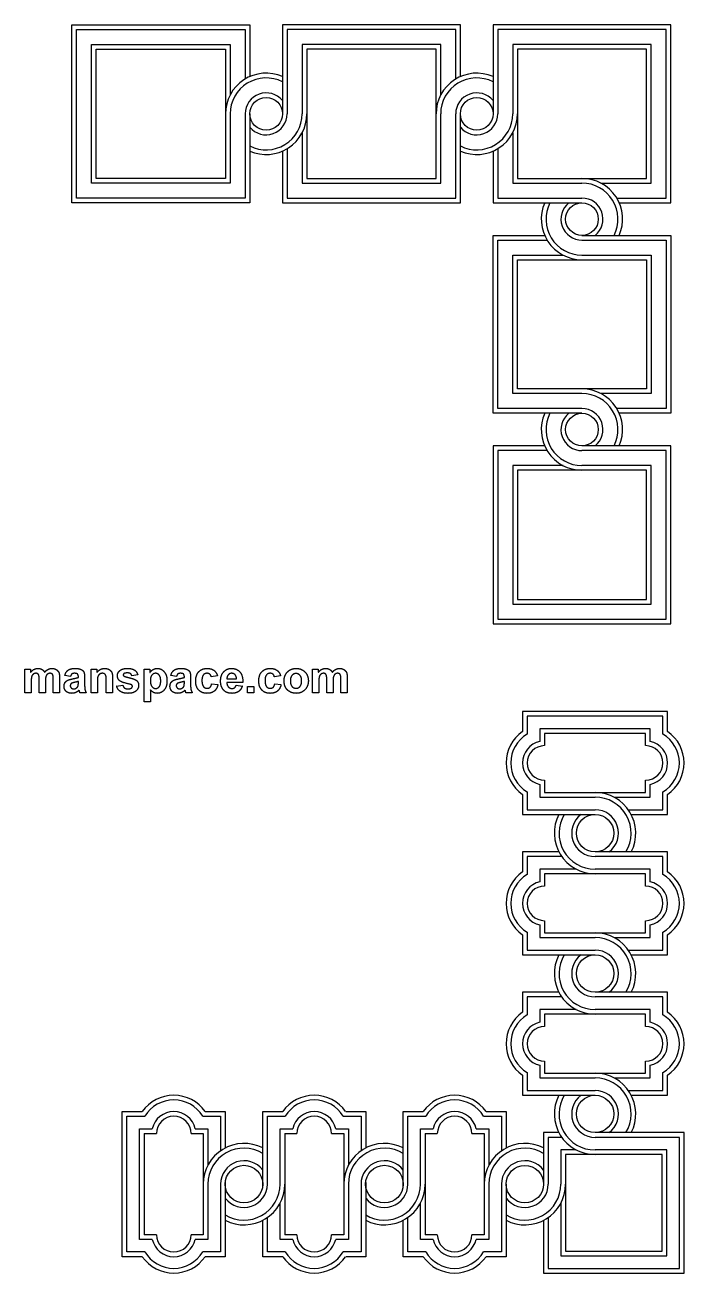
# Model space of a CAD drawing. Header units: millimetres. Extents: x -161 to 568, y -150 to 155.
# Drawn here: x -4.2 to 136.6, y -139.4 to 127.3 of the extents above; entities that cross this region are included whole.
import ezdxf

# ---------------------------------------------------------------- set-up
doc = ezdxf.new("R2010")
doc.units = ezdxf.units.MM
doc.header["$MEASUREMENT"] = 0
doc.layers.add('Layer 03', color=5, linetype='Continuous')

msp = doc.modelspace()

# ---------------------------------------------------------------- linework, layer by layer
at = {"layer": 'Layer 03'}
for p, q in [((-4.16, -10.32), (-2.95, -10.32)), ((-4.16, -15.38), (-4.16, -10.32)), ((-2.95, -10.32), (-2.95, -11.01)), ((9.97, -15.38), (9.97, -10.32)), ((9.97, -10.32), (11.22, -10.32)), ((11.22, -10.32), (11.22, -11.06)), ((21.29, -10.32), (22.55, -10.32)), ((21.29, -17.32), (21.29, -10.32)), ((22.55, -10.32), (22.55, -11.06)), ((57.29, -10.32), (58.5, -10.32)), ((57.29, -15.38), (57.29, -10.32)), ((58.5, -10.32), (58.5, -11.01)), ((-2.82, -12.92), (-2.82, -15.38)), ((-1.13, -15.38), (-1.13, -12.61)), ((0.21, -12.95), (0.21, -15.38)), ((1.89, -15.38), (1.89, -12.49)), ((3.23, -12.14), (3.23, -15.38)), ((5.56, -11.88), (4.35, -11.71)), ((7.25, -12.1), (7.25, -11.96)), ((7.25, -13.23), (7.25, -12.96)), ((8.59, -12.15), (8.59, -13.71)), ((11.31, -13.09), (11.31, -15.38)), ((13.21, -15.38), (13.21, -12.8)), ((14.55, -12.23), (14.55, -15.38)), ((19.95, -11.58), (18.7, -11.79)), ((28.21, -11.88), (27, -11.71)), ((29.89, -12.1), (29.89, -11.96)), ((29.89, -13.23), (29.89, -12.96)), ((31.23, -12.15), (31.23, -13.71)), ((36.98, -11.79), (35.64, -12.01)), ((42.38, -13.22), (38.97, -13.22)), ((38.99, -12.4), (41.04, -12.4)), ((50.46, -11.79), (49.12, -12.01)), ((58.63, -12.92), (58.63, -15.38)), ((60.31, -15.38), (60.31, -12.61)), ((61.65, -12.95), (61.65, -15.38)), ((63.34, -15.38), (63.34, -12.49)), ((64.68, -12.14), (64.68, -15.38)), ((-2.82, -15.38), (-4.16, -15.38)), ((0.21, -15.38), (-1.13, -15.38)), ((3.23, -15.38), (1.89, -15.38)), ((8.93, -15.38), (7.6, -15.38)), ((11.31, -15.38), (9.97, -15.38)), ((14.55, -15.38), (13.21, -15.38)), ((15.42, -13.95), (16.76, -13.78)), ((22.63, -14.78), (22.63, -17.32)), ((31.58, -15.38), (30.24, -15.38)), ((35.72, -13.48), (37.06, -13.65)), ((40.95, -13.78), (42.29, -13.95)), ((43.37, -15.38), (43.37, -14.04)), ((43.37, -14.04), (44.71, -14.04)), ((44.71, -15.38), (43.37, -15.38)), ((44.71, -14.04), (44.71, -15.38)), ((49.21, -13.48), (50.55, -13.65)), ((58.63, -15.38), (57.29, -15.38)), ((61.65, -15.38), (60.31, -15.38)), ((64.68, -15.38), (63.34, -15.38)), ((22.63, -17.32), (21.29, -17.32)), ((16.63, -104.89), (20.91, -104.89)), ((16.63, -135.89), (16.63, -104.89)), ((17.63, -105.89), (21.45, -105.89)), ((17.63, -134.89), (17.63, -105.89)), ((33.81, -105.89), (37.63, -105.89)), ((34.35, -104.89), (38.63, -104.89)), ((37.63, -105.89), (37.63, -113.27)), ((38.63, -104.89), (38.63, -112.66)), ((46.63, -104.89), (50.91, -104.89)), ((46.63, -120.74), (46.63, -104.89)), ((47.63, -105.89), (51.45, -105.89)), ((47.63, -120.39), (47.63, -105.89)), ((63.81, -105.89), (67.63, -105.89)), ((64.35, -104.89), (68.63, -104.89)), ((67.63, -105.89), (67.63, -113.27)), ((68.63, -104.89), (68.63, -112.66)), ((76.63, -104.89), (80.91, -104.89)), ((76.63, -120.74), (76.63, -104.89)), ((77.63, -105.89), (81.45, -105.89)), ((77.63, -120.39), (77.63, -105.89)), ((93.81, -105.89), (97.63, -105.89)), ((94.35, -104.89), (98.63, -104.89)), ((97.63, -105.89), (97.63, -113.27)), ((98.63, -104.89), (98.63, -112.66)), ((20.33, -132.19), (20.33, -108.59)), ((20.33, -108.59), (23.04, -108.59)), ((32.22, -108.59), (34.93, -108.59)), ((34.93, -108.59), (34.93, -116.34)), ((50.33, -108.59), (53.04, -108.59)), ((50.33, -120.39), (50.33, -108.59)), ((62.22, -108.59), (64.93, -108.59)), ((64.93, -108.59), (64.93, -116.34)), ((80.33, -108.59), (83.04, -108.59)), ((80.33, -120.39), (80.33, -108.59)), ((92.22, -108.59), (94.93, -108.59)), ((94.93, -108.59), (94.93, -116.34)), ((21.33, -109.59), (23.93, -109.59)), ((21.33, -109.59), (21.33, -131.19)), ((31.33, -109.59), (33.93, -109.59)), ((33.93, -109.59), (33.93, -131.19)), ((51.33, -109.59), (53.93, -109.59)), ((51.33, -109.59), (51.33, -131.19)), ((61.33, -109.59), (63.93, -109.59)), ((63.93, -109.59), (63.93, -131.19)), ((81.33, -109.59), (81.33, -131.19)), ((81.33, -109.59), (83.93, -109.59)), ((91.33, -109.59), (93.93, -109.59)), ((93.93, -109.59), (93.93, -131.19)), ((34.93, -120.39), (34.93, -132.19)), ((37.63, -120.39), (37.63, -134.89)), ((38.63, -120.04), (38.63, -135.89)), ((64.93, -120.39), (64.93, -132.19)), ((67.63, -120.39), (67.63, -134.89)), ((68.63, -120.04), (68.63, -135.89)), ((94.93, -120.39), (94.93, -132.19)), ((97.63, -120.39), (97.63, -134.89)), ((98.63, -120.39), (98.63, -135.89)), ((50.33, -132.19), (50.33, -124.44)), ((80.33, -132.19), (80.33, -124.44)), ((47.63, -134.89), (47.63, -127.51)), ((77.63, -134.89), (77.63, -127.51)), ((46.63, -135.89), (46.63, -128.11)), ((76.63, -135.89), (76.63, -128.11)), ((23.04, -132.19), (20.33, -132.19)), ((23.93, -131.19), (21.33, -131.19)), ((33.93, -131.19), (31.33, -131.19)), ((34.93, -132.19), (32.22, -132.19)), ((53.04, -132.19), (50.33, -132.19)), ((53.93, -131.19), (51.33, -131.19)), ((63.93, -131.19), (61.33, -131.19)), ((64.93, -132.19), (62.22, -132.19)), ((83.04, -132.19), (80.33, -132.19)), ((83.93, -131.19), (81.33, -131.19)), ((93.93, -131.19), (91.33, -131.19)), ((94.93, -132.19), (92.22, -132.19)), ((20.91, -135.89), (16.63, -135.89)), ((21.45, -134.89), (17.63, -134.89)), ((37.63, -134.89), (33.81, -134.89)), ((38.63, -135.89), (34.35, -135.89)), ((50.91, -135.89), (46.63, -135.89)), ((51.45, -134.89), (47.63, -134.89)), ((67.63, -134.89), (63.81, -134.89)), ((68.63, -135.89), (64.35, -135.89)), ((80.91, -135.89), (76.63, -135.89)), ((81.45, -134.89), (77.63, -134.89)), ((97.63, -134.89), (93.81, -134.89)), ((98.63, -135.89), (94.35, -135.89))]:
    msp.add_line(p, q, dxfattribs=at)
for points in [[(43.87, 108.32), (43.87, 89.32), (5.87, 89.32), (5.87, 127.32), (43.87, 127.32), (43.87, 116.27)], [(42.87, 108.32), (42.87, 90.32), (6.87, 90.32), (6.87, 126.32), (42.87, 126.32), (42.87, 115.76)], [(88.85, 116.27), (88.85, 127.32), (50.85, 127.32), (50.85, 108.32)], [(87.85, 115.76), (87.85, 126.32), (51.85, 126.32), (51.85, 108.32)], [(122.79, 89.32), (133.83, 89.32), (133.83, 127.32), (95.83, 127.32), (95.83, 108.32)], [(122.27, 90.32), (132.83, 90.32), (132.83, 126.32), (96.83, 126.32), (96.83, 108.32)], [(39.67, 108.32), (39.67, 93.52), (10.07, 93.52), (10.07, 123.12), (39.67, 123.12), (39.67, 112.36)], [(84.65, 112.36), (84.65, 123.12), (55.05, 123.12), (55.05, 108.32)], [(118.88, 93.52), (129.63, 93.52), (129.63, 123.12), (100.03, 123.12), (100.03, 108.32)], [(38.67, 94.52), (11.07, 94.52), (11.07, 122.12), (38.67, 122.12), (38.67, 94.52)], [(56.05, 94.52), (83.65, 94.52), (83.65, 122.12), (56.05, 122.12), (56.05, 94.52)], [(101.03, 94.52), (128.63, 94.52), (128.63, 122.12), (101.03, 122.12), (101.03, 94.52)], [(50.85, 100.36), (50.85, 89.32), (88.85, 89.32), (88.85, 108.32)], [(51.85, 100.88), (51.85, 90.32), (87.85, 90.32), (87.85, 108.32)], [(55.05, 104.27), (55.05, 93.52), (84.65, 93.52), (84.65, 108.32)], [(100.03, 104.27), (100.03, 93.52), (114.83, 93.52)], [(95.83, 100.36), (95.83, 89.32), (114.83, 89.32)], [(96.83, 100.88), (96.83, 90.32), (114.83, 90.32)], [(114.83, 44.34), (95.83, 44.34), (95.83, 82.34), (106.87, 82.34)], [(114.83, 45.34), (96.83, 45.34), (96.83, 81.34), (107.39, 81.34)], [(114.83, 82.34), (133.83, 82.34), (133.83, 44.34), (122.79, 44.34)], [(114.83, 81.34), (132.83, 81.34), (132.83, 45.34), (122.27, 45.34)], [(114.83, 48.54), (100.03, 48.54), (100.03, 78.14), (110.79, 78.14)], [(114.83, 78.14), (129.63, 78.14), (129.63, 48.54), (118.88, 48.54)], [(101.03, 49.54), (101.03, 77.14), (128.63, 77.14), (128.63, 49.54), (101.03, 49.54)], [(106.87, 37.36), (95.83, 37.36), (95.83, -0.64), (133.83, -0.64), (133.83, 37.36), (114.83, 37.36)], [(107.39, 36.36), (96.83, 36.36), (96.83, 0.36), (132.83, 0.36), (132.83, 36.36), (114.83, 36.36)], [(110.79, 33.16), (100.03, 33.16), (100.03, 3.56), (129.63, 3.56), (129.63, 33.16), (114.83, 33.16)], [(101.03, 32.16), (101.03, 4.56), (128.63, 4.56), (128.63, 32.16), (101.03, 32.16)], [(133.13, -23.67), (133.13, -19.39), (102.13, -19.39), (102.13, -23.67)], [(132.13, -24.21), (132.13, -20.39), (103.13, -20.39), (103.13, -24.21)], [(129.43, -25.8), (129.43, -23.09), (105.83, -23.09), (105.83, -25.8)], [(128.43, -26.69), (128.43, -24.09), (106.83, -24.09), (106.83, -26.69)], [(106.83, -34.09), (106.83, -36.69), (128.43, -36.69), (128.43, -34.09)], [(102.13, -37.11), (102.13, -41.39), (117.63, -41.39)], [(103.13, -36.56), (103.13, -40.39), (117.63, -40.39)], [(105.83, -34.98), (105.83, -37.69), (117.63, -37.69)], [(121.68, -37.69), (129.43, -37.69), (129.43, -34.98)], [(124.75, -40.39), (132.13, -40.39), (132.13, -36.56)], [(125.36, -41.39), (133.13, -41.39), (133.13, -37.11)], [(109.91, -49.39), (102.13, -49.39), (102.13, -53.67)], [(110.51, -50.39), (103.13, -50.39), (103.13, -54.21)], [(133.13, -53.67), (133.13, -49.39), (117.63, -49.39)], [(132.13, -54.21), (132.13, -50.39), (117.63, -50.39)], [(113.58, -53.09), (105.83, -53.09), (105.83, -55.8)], [(129.43, -55.8), (129.43, -53.09), (117.63, -53.09)], [(128.43, -56.69), (128.43, -54.09), (106.83, -54.09), (106.83, -56.69)], [(103.13, -66.56), (103.13, -70.39), (117.63, -70.39)], [(105.83, -64.98), (105.83, -67.69), (117.63, -67.69)], [(106.83, -64.09), (106.83, -66.69), (128.43, -66.69), (128.43, -64.09)], [(121.68, -67.69), (129.43, -67.69), (129.43, -64.98)], [(124.75, -70.39), (132.13, -70.39), (132.13, -66.56)], [(102.13, -67.11), (102.13, -71.39), (117.63, -71.39)], [(125.36, -71.39), (133.13, -71.39), (133.13, -67.11)], [(109.91, -79.39), (102.13, -79.39), (102.13, -83.67)], [(133.13, -83.67), (133.13, -79.39), (117.63, -79.39)], [(110.51, -80.39), (103.13, -80.39), (103.13, -84.21)], [(132.13, -84.21), (132.13, -80.39), (117.63, -80.39)], [(113.58, -83.09), (105.83, -83.09), (105.83, -85.8)], [(128.43, -86.69), (128.43, -84.09), (106.83, -84.09), (106.83, -86.69)], [(129.43, -85.8), (129.43, -83.09), (117.63, -83.09)], [(105.83, -94.98), (105.83, -97.69), (117.63, -97.69)], [(106.83, -94.09), (106.83, -96.69), (128.43, -96.69), (128.43, -94.09)], [(121.68, -97.69), (129.43, -97.69), (129.43, -94.98)], [(102.13, -97.11), (102.13, -101.39), (117.63, -101.39)], [(103.13, -96.56), (103.13, -100.39), (117.63, -100.39)], [(124.75, -100.39), (132.13, -100.39), (132.13, -96.56)], [(125.36, -101.39), (133.13, -101.39), (133.13, -97.11)], [(106.63, -128.11), (106.63, -139.39), (136.63, -139.39), (136.63, -109.39), (117.63, -109.39)], [(109.91, -109.39), (106.63, -109.39), (106.63, -120.39)], [(107.63, -127.51), (107.63, -138.39), (135.63, -138.39), (135.63, -110.39), (117.63, -110.39)], [(110.51, -110.39), (107.63, -110.39), (107.63, -120.39)], [(113.58, -113.09), (110.33, -113.09), (110.33, -120.39)], [(110.33, -124.44), (110.33, -135.69), (132.93, -135.69), (132.93, -113.09), (117.63, -113.09)], [(111.33, -134.69), (131.93, -134.69), (131.93, -114.09), (111.33, -114.09), (111.33, -134.69)]]:
    msp.add_lwpolyline(points, dxfattribs=at)
for centre, radius in [((47.36, 108.32), 3.49), ((92.34, 108.32), 3.49), ((114.83, 85.83), 3.49), ((114.83, 40.85), 3.49), ((117.63, -45.39), 4), ((117.63, -75.39), 4), ((117.63, -105.39), 4), ((42.63, -120.39), 4.02), ((72.63, -120.39), 4.02), ((102.63, -120.39), 4)]:
    msp.add_circle(centre, radius, dxfattribs=at)
for centre, radius, start, end in [((47.36, 108.32), 8.69, 66.3229, 180), ((47.36, 108.32), 7.69, 63.0118, 180), ((92.34, 108.32), 8.69, 66.3229, 180), ((92.34, 108.32), 7.69, 63.0118, 180), ((47.36, 108.32), 4.49, 38.9894, 180), ((92.34, 108.32), 4.49, 38.9894, 180), ((47.36, 108.32), 4.49, 218.9894, 0), ((47.36, 108.32), 7.69, 243.0118, 0), ((47.36, 108.32), 8.69, 246.3229, 360), ((92.34, 108.32), 8.69, 246.3229, 360), ((92.34, 108.32), 7.69, 243.0118, 360), ((92.34, 108.32), 4.49, 218.9894, 0), ((114.83, 85.83), 8.69, 336.3229, 90), ((114.83, 85.83), 7.69, 333.0118, 90), ((114.83, 85.83), 8.69, 156.3229, 270), ((114.83, 85.83), 7.69, 153.0118, 270), ((114.83, 85.83), 4.49, 128.9894, 270), ((114.83, 85.83), 4.49, 308.9894, 90), ((114.83, 40.85), 8.69, 336.3229, 90), ((114.83, 40.85), 7.69, 333.0118, 90), ((114.83, 40.85), 8.69, 156.3229, 270), ((114.83, 40.85), 7.69, 153.0118, 270), ((114.83, 40.85), 4.49, 128.9894, 270), ((114.83, 40.85), 4.49, 308.9894, 90), ((106.83, -30.39), 8.2, 124.9716, 235.0284), ((128.43, -30.39), 8.2, 304.9716, 55.0284), ((106.83, -30.39), 7.2, 120.9232, 239.0768), ((106.83, -30.39), 4.7, 102.2845, 257.7155), ((128.43, -30.39), 4.7, 282.2845, 77.7155), ((128.43, -30.39), 7.2, 300.9232, 59.0768), ((106.83, -30.39), 3.7, 90, 270), ((128.43, -30.39), 3.7, 270, 90), ((117.63, -45.39), 8.7, 332.6277, 90), ((117.63, -45.39), 7.7, 328.7026, 90), ((117.63, -45.39), 8.7, 152.6277, 270), ((117.63, -45.39), 7.7, 148.7026, 270), ((117.63, -45.39), 5, 126.8699, 270), ((117.63, -45.39), 5, 306.8699, 90), ((106.83, -60.39), 8.2, 124.9716, 235.0284), ((106.83, -60.39), 7.2, 120.9232, 239.0768), ((106.83, -60.39), 4.7, 102.2845, 257.7155), ((128.43, -60.39), 4.7, 282.2845, 77.7155), ((128.43, -60.39), 7.2, 300.9232, 59.0768), ((128.43, -60.39), 8.2, 304.9716, 55.0284), ((106.83, -60.39), 3.7, 90, 270), ((128.43, -60.39), 3.7, 270, 90), ((117.63, -75.39), 8.7, 332.6277, 90), ((117.63, -75.39), 7.7, 328.7026, 90), ((117.63, -75.39), 8.7, 152.6277, 270), ((117.63, -75.39), 7.7, 148.7026, 270), ((117.63, -75.39), 5, 126.8699, 270), ((117.63, -75.39), 5, 306.8699, 90), ((106.83, -90.39), 8.2, 124.9716, 235.0284), ((106.83, -90.39), 7.2, 120.9232, 239.0768), ((128.43, -90.39), 7.2, 300.9232, 59.0768), ((128.43, -90.39), 8.2, 304.9716, 55.0284), ((106.83, -90.39), 4.7, 102.2845, 257.7155), ((106.83, -90.39), 3.7, 90, 270), ((128.43, -90.39), 3.7, 270, 90), ((128.43, -90.39), 4.7, 282.2845, 77.7155), ((117.63, -105.39), 8.7, 332.6277, 90), ((117.63, -105.39), 7.7, 328.7026, 90), ((117.63, -105.39), 5, 306.8699, 90), ((27.63, -109.59), 8.2, 34.9716, 145.0284), ((27.63, -109.59), 7.2, 30.9232, 149.0768), ((57.63, -109.59), 8.2, 34.9716, 145.0284), ((57.63, -109.59), 7.2, 30.9232, 149.0768), ((87.63, -109.59), 8.2, 34.9716, 145.0284), ((87.63, -109.59), 7.2, 30.9232, 149.0768), ((117.63, -105.39), 8.7, 152.6277, 270), ((117.63, -105.39), 7.7, 148.7026, 270), ((117.63, -105.39), 5, 126.8699, 270), ((27.63, -109.59), 4.7, 12.2845, 167.7155), ((27.63, -109.59), 3.7, 0, 180), ((57.63, -109.59), 4.7, 12.2845, 167.7155), ((57.63, -109.59), 3.7, 0, 180), ((87.63, -109.59), 4.7, 12.2845, 167.7155), ((87.63, -109.59), 3.7, 0, 180), ((42.63, -120.39), 8.7, 62.6277, 180), ((72.63, -120.39), 8.7, 62.6277, 180), ((102.63, -120.39), 8.7, 62.6277, 180), ((42.63, -120.39), 7.7, 58.7026, 180), ((72.63, -120.39), 7.7, 58.7026, 180), ((102.63, -120.39), 7.7, 58.7026, 180), ((42.63, -120.39), 5, 36.8699, 180), ((72.63, -120.39), 5, 36.8699, 180), ((102.63, -120.39), 5, 36.8699, 180), ((42.63, -120.39), 8.7, 242.6277, 0), ((42.63, -120.39), 7.7, 238.7026, 0), ((42.63, -120.39), 5, 216.8699, 0), ((72.63, -120.39), 8.7, 242.6277, 0), ((72.63, -120.39), 7.7, 238.7026, 0), ((72.63, -120.39), 5, 216.8699, 0), ((102.63, -120.39), 8.7, 242.6277, 0), ((102.63, -120.39), 7.7, 238.7026, 0), ((102.63, -120.39), 5, 216.8699, 0), ((27.63, -131.19), 4.7, 192.2845, 347.7155), ((27.63, -131.19), 3.7, 180, 0), ((57.63, -131.19), 4.7, 192.2845, 347.7155), ((57.63, -131.19), 3.7, 180, 0), ((87.63, -131.19), 4.7, 192.2845, 347.7155), ((87.63, -131.19), 3.7, 180, 0), ((27.63, -131.19), 8.2, 214.9716, 325.0284), ((27.63, -131.19), 7.2, 210.9232, 329.0768), ((57.63, -131.19), 8.2, 214.9716, 325.0284), ((57.63, -131.19), 7.2, 210.9232, 329.0768), ((87.63, -131.19), 8.2, 214.9716, 325.0284), ((87.63, -131.19), 7.2, 210.9232, 329.0768)]:
    msp.add_arc(centre, radius, start, end, dxfattribs=at)
for points in [[(-2.95, -11.01), (-2.29, -10.19), (-1.38, -10.19)], [(-1.38, -10.19), (-0.89, -10.19), (-0.54, -10.4)], [(-0.54, -10.4), (-0.18, -10.6), (0.05, -11.01)], [(0.05, -11.01), (0.38, -10.6), (0.76, -10.4)], [(0.76, -10.4), (1.15, -10.19), (1.58, -10.19)], [(1.58, -10.19), (2.14, -10.19), (2.52, -10.42)], [(2.52, -10.42), (2.9, -10.65), (3.09, -11.09)], [(4.35, -11.71), (4.55, -10.94), (5.05, -10.57)], [(5.05, -10.57), (5.54, -10.19), (6.5, -10.19)], [(6.5, -10.19), (7.38, -10.19), (7.81, -10.41)], [(7.81, -10.41), (8.24, -10.62), (8.41, -10.95)], [(11.22, -11.06), (11.88, -10.19), (12.87, -10.19)], [(12.87, -10.19), (13.31, -10.19), (13.67, -10.35)], [(13.67, -10.35), (14.03, -10.51), (14.22, -10.76)], [(15.59, -11.76), (15.59, -11.1), (16.11, -10.65)], [(16.11, -10.65), (16.63, -10.19), (17.72, -10.19)], [(17.72, -10.19), (18.75, -10.19), (19.26, -10.54)], [(19.26, -10.54), (19.76, -10.89), (19.95, -11.58)], [(22.55, -11.06), (22.78, -10.68), (23.19, -10.44)], [(23.19, -10.44), (23.6, -10.19), (24.1, -10.19)], [(24.1, -10.19), (24.97, -10.19), (25.57, -10.89)], [(27, -11.71), (27.2, -10.94), (27.69, -10.57)], [(27.69, -10.57), (28.18, -10.19), (29.14, -10.19)], [(29.14, -10.19), (30.02, -10.19), (30.45, -10.41)], [(30.45, -10.41), (30.88, -10.62), (31.06, -10.95)], [(32.97, -10.9), (33.62, -10.19), (34.74, -10.19)], [(34.74, -10.19), (35.66, -10.19), (36.2, -10.59)], [(36.2, -10.59), (36.74, -10.98), (36.98, -11.79)], [(38.29, -10.91), (38.95, -10.19), (39.96, -10.19)], [(39.96, -10.19), (41.09, -10.19), (41.75, -10.94)], [(46.45, -10.9), (47.11, -10.19), (48.23, -10.19)], [(48.23, -10.19), (49.14, -10.19), (49.68, -10.59)], [(49.68, -10.59), (50.22, -10.98), (50.46, -11.79)], [(51.52, -11.48), (51.85, -10.86), (52.45, -10.53)], [(52.45, -10.53), (53.04, -10.19), (53.78, -10.19)], [(53.78, -10.19), (54.92, -10.19), (55.65, -10.94)], [(58.5, -11.01), (59.16, -10.19), (60.07, -10.19)], [(60.07, -10.19), (60.55, -10.19), (60.91, -10.4)], [(60.91, -10.4), (61.27, -10.6), (61.49, -11.01)], [(61.49, -11.01), (61.82, -10.6), (62.21, -10.4)], [(62.21, -10.4), (62.59, -10.19), (63.03, -10.19)], [(63.03, -10.19), (63.58, -10.19), (63.97, -10.42)], [(63.97, -10.42), (64.35, -10.65), (64.54, -11.09)], [(-2.71, -11.88), (-2.82, -12.19), (-2.82, -12.92)], [(-2.37, -11.4), (-2.61, -11.57), (-2.71, -11.88)], [(-1.82, -11.23), (-2.12, -11.23), (-2.37, -11.4)], [(-1.42, -11.34), (-1.57, -11.23), (-1.82, -11.23)], [(-1.2, -11.66), (-1.27, -11.44), (-1.42, -11.34)], [(-1.13, -12.61), (-1.13, -11.87), (-1.2, -11.66)], [(0.31, -11.91), (0.21, -12.24), (0.21, -12.95)], [(0.67, -11.4), (0.42, -11.57), (0.31, -11.91)], [(1.19, -11.23), (0.91, -11.23), (0.67, -11.4)], [(1.76, -11.52), (1.57, -11.23), (1.19, -11.23)], [(1.89, -12.49), (1.89, -11.74), (1.76, -11.52)], [(3.09, -11.09), (3.23, -11.41), (3.23, -12.14)], [(4.18, -14.01), (4.18, -13.59), (4.38, -13.25)], [(4.38, -13.25), (4.58, -12.91), (4.94, -12.74)], [(4.94, -12.74), (5.3, -12.56), (5.98, -12.42)], [(5.87, -11.38), (5.68, -11.52), (5.56, -11.88)], [(6.47, -13.16), (5.94, -13.28), (5.77, -13.4)], [(6.39, -11.23), (6.06, -11.23), (5.87, -11.38)], [(5.98, -12.42), (6.9, -12.25), (7.25, -12.1)], [(7.07, -11.4), (6.89, -11.23), (6.39, -11.23)], [(7.25, -12.96), (7, -13.05), (6.47, -13.16)], [(7.25, -11.96), (7.25, -11.57), (7.07, -11.4)], [(7.2, -13.88), (7.25, -13.71), (7.25, -13.23)], [(8.41, -10.95), (8.59, -11.27), (8.59, -12.15)], [(11.41, -11.93), (11.31, -12.24), (11.31, -13.09)], [(11.78, -11.42), (11.51, -11.61), (11.41, -11.93)], [(12.4, -11.23), (12.06, -11.23), (11.78, -11.42)], [(12.85, -11.37), (12.66, -11.23), (12.4, -11.23)], [(13.13, -11.74), (13.04, -11.5), (12.85, -11.37)], [(13.21, -12.8), (13.21, -11.98), (13.13, -11.74)], [(14.22, -10.76), (14.41, -11.01), (14.48, -11.33)], [(14.48, -11.33), (14.55, -11.64), (14.55, -12.23)], [(16.19, -12.91), (15.59, -12.49), (15.59, -11.76)], [(18.24, -13.57), (16.62, -13.2), (16.19, -12.91)], [(16.99, -11.3), (16.84, -11.4), (16.84, -11.57)], [(16.84, -11.57), (16.84, -11.72), (16.98, -11.82)], [(16.98, -11.82), (17.16, -11.95), (18.22, -12.2)], [(17.75, -11.15), (17.22, -11.15), (16.99, -11.3)], [(18.39, -11.31), (18.17, -11.15), (17.75, -11.15)], [(18.22, -12.2), (19.29, -12.45), (19.71, -12.8)], [(18.7, -11.79), (18.62, -11.48), (18.39, -11.31)], [(19.71, -12.8), (20.13, -13.16), (20.13, -13.8)], [(22.95, -11.62), (22.63, -12.01), (22.63, -12.77)], [(22.63, -12.77), (22.63, -13.64), (22.96, -14.06)], [(23.75, -11.23), (23.27, -11.23), (22.95, -11.62)], [(24.52, -11.63), (24.21, -11.23), (23.75, -11.23)], [(24.84, -12.84), (24.84, -12.02), (24.52, -11.63)], [(24.53, -14.09), (24.84, -13.71), (24.84, -12.84)], [(25.57, -10.89), (26.18, -11.58), (26.18, -12.82)], [(26.18, -12.82), (26.18, -14.1), (25.57, -14.8)], [(26.82, -14.01), (26.82, -13.59), (27.02, -13.25)], [(27.02, -13.25), (27.22, -12.91), (27.58, -12.74)], [(27.58, -12.74), (27.94, -12.56), (28.62, -12.42)], [(28.51, -11.38), (28.32, -11.52), (28.21, -11.88)], [(29.11, -13.16), (28.58, -13.28), (28.41, -13.4)], [(29.04, -11.23), (28.7, -11.23), (28.51, -11.38)], [(28.62, -12.42), (29.54, -12.25), (29.89, -12.1)], [(29.71, -11.4), (29.53, -11.23), (29.04, -11.23)], [(29.89, -12.96), (29.65, -13.05), (29.11, -13.16)], [(29.89, -11.96), (29.89, -11.57), (29.71, -11.4)], [(29.84, -13.88), (29.89, -13.71), (29.89, -13.23)], [(31.06, -10.95), (31.23, -11.27), (31.23, -12.15)], [(32.31, -12.86), (32.31, -11.6), (32.97, -10.9)], [(32.97, -14.81), (32.31, -14.1), (32.31, -12.86)], [(33.95, -11.58), (33.65, -11.93), (33.65, -12.76)], [(33.65, -12.76), (33.65, -13.67), (33.95, -14.05)], [(34.73, -11.23), (34.24, -11.23), (33.95, -11.58)], [(35.34, -11.43), (35.11, -11.23), (34.73, -11.23)], [(35.64, -12.01), (35.57, -11.62), (35.34, -11.43)], [(37.63, -12.89), (37.63, -11.63), (38.29, -10.91)], [(38.13, -14.64), (37.63, -13.95), (37.63, -12.89)], [(38.97, -13.22), (38.98, -13.81), (39.3, -14.14)], [(39.28, -11.55), (38.98, -11.86), (38.99, -12.4)], [(40.02, -11.23), (39.57, -11.23), (39.28, -11.55)], [(40.73, -11.53), (40.44, -11.23), (40.02, -11.23)], [(41.04, -12.4), (41.02, -11.83), (40.73, -11.53)], [(41.75, -10.94), (42.41, -11.68), (42.38, -13.22)], [(45.79, -12.86), (45.79, -11.6), (46.45, -10.9)], [(46.45, -14.81), (45.79, -14.1), (45.79, -12.86)], [(47.43, -11.58), (47.13, -11.93), (47.13, -12.76)], [(47.13, -12.76), (47.13, -13.67), (47.43, -14.05)], [(48.22, -11.23), (47.72, -11.23), (47.43, -11.58)], [(48.82, -11.43), (48.59, -11.23), (48.22, -11.23)], [(49.12, -12.01), (49.05, -11.62), (48.82, -11.43)], [(51.19, -12.78), (51.19, -12.11), (51.52, -11.48)], [(51.52, -14.27), (51.19, -13.66), (51.19, -12.78)], [(52.88, -11.68), (52.53, -12.09), (52.53, -12.85)], [(52.53, -12.85), (52.53, -13.62), (52.88, -14.02)], [(53.75, -11.28), (53.23, -11.28), (52.88, -11.68)], [(54.61, -11.68), (54.26, -11.28), (53.75, -11.28)], [(54.95, -12.84), (54.95, -12.09), (54.61, -11.68)], [(54.61, -14.02), (54.95, -13.62), (54.95, -12.84)], [(56.38, -12.84), (56.38, -13.99), (55.64, -14.75)], [(55.65, -10.94), (56.38, -11.69), (56.38, -12.84)], [(58.73, -11.88), (58.63, -12.19), (58.63, -12.92)], [(59.08, -11.4), (58.84, -11.57), (58.73, -11.88)], [(59.63, -11.23), (59.32, -11.23), (59.08, -11.4)], [(60.02, -11.34), (59.88, -11.23), (59.63, -11.23)], [(60.24, -11.66), (60.17, -11.44), (60.02, -11.34)], [(60.31, -12.61), (60.31, -11.87), (60.24, -11.66)], [(61.76, -11.91), (61.65, -12.24), (61.65, -12.95)], [(62.11, -11.4), (61.87, -11.57), (61.76, -11.91)], [(62.63, -11.23), (62.36, -11.23), (62.11, -11.4)], [(63.2, -11.52), (63.02, -11.23), (62.63, -11.23)], [(63.34, -12.49), (63.34, -11.74), (63.2, -11.52)], [(64.54, -11.09), (64.68, -11.41), (64.68, -12.14)], [(4.63, -15.09), (4.18, -14.66), (4.18, -14.01)], [(5.86, -15.51), (5.08, -15.51), (4.63, -15.09)], [(5.77, -13.4), (5.52, -13.58), (5.52, -13.87)], [(5.52, -13.87), (5.52, -14.15), (5.72, -14.35)], [(5.72, -14.35), (5.92, -14.56), (6.23, -14.56)], [(6.69, -15.34), (6.3, -15.51), (5.86, -15.51)], [(6.23, -14.56), (6.58, -14.56), (6.89, -14.32)], [(7.42, -14.83), (7.08, -15.17), (6.69, -15.34)], [(6.89, -14.32), (7.13, -14.14), (7.2, -13.88)], [(7.47, -14.99), (7.43, -14.87), (7.42, -14.83)], [(7.6, -15.38), (7.54, -15.25), (7.47, -14.99)], [(8.59, -13.71), (8.59, -14.38), (8.66, -14.7)], [(8.66, -14.7), (8.73, -15.02), (8.93, -15.38)], [(16.2, -15.09), (15.6, -14.67), (15.42, -13.95)], [(17.83, -15.51), (16.8, -15.51), (16.2, -15.09)], [(16.76, -13.78), (16.84, -14.16), (17.1, -14.36)], [(17.1, -14.36), (17.36, -14.56), (17.83, -14.56)], [(17.83, -14.56), (18.35, -14.56), (18.61, -14.37)], [(19.55, -15.01), (18.97, -15.51), (17.83, -15.51)], [(18.69, -13.75), (18.59, -13.65), (18.24, -13.57)], [(18.61, -14.37), (18.79, -14.23), (18.79, -14)], [(18.79, -14), (18.79, -13.85), (18.69, -13.75)], [(20.13, -13.8), (20.13, -14.5), (19.55, -15.01)], [(23.34, -15.34), (23, -15.18), (22.63, -14.78)], [(22.96, -14.06), (23.3, -14.47), (23.77, -14.47)], [(24.09, -15.51), (23.67, -15.51), (23.34, -15.34)], [(23.77, -14.47), (24.23, -14.47), (24.53, -14.09)], [(25.57, -14.8), (24.96, -15.51), (24.09, -15.51)], [(27.27, -15.09), (26.82, -14.66), (26.82, -14.01)], [(28.5, -15.51), (27.72, -15.51), (27.27, -15.09)], [(28.41, -13.4), (28.16, -13.58), (28.16, -13.87)], [(28.16, -13.87), (28.16, -14.15), (28.36, -14.35)], [(28.36, -14.35), (28.56, -14.56), (28.87, -14.56)], [(29.33, -15.34), (28.94, -15.51), (28.5, -15.51)], [(28.87, -14.56), (29.22, -14.56), (29.54, -14.32)], [(30.06, -14.83), (29.72, -15.17), (29.33, -15.34)], [(29.54, -14.32), (29.77, -14.14), (29.84, -13.88)], [(30.11, -14.99), (30.08, -14.87), (30.06, -14.83)], [(30.24, -15.38), (30.19, -15.25), (30.11, -14.99)], [(31.23, -13.71), (31.23, -14.38), (31.3, -14.7)], [(31.3, -14.7), (31.38, -15.02), (31.58, -15.38)], [(34.73, -15.51), (33.63, -15.51), (32.97, -14.81)], [(33.95, -14.05), (34.25, -14.43), (34.76, -14.43)], [(36.28, -15.04), (35.7, -15.51), (34.73, -15.51)], [(34.76, -14.43), (35.14, -14.43), (35.38, -14.22)], [(35.38, -14.22), (35.62, -14), (35.72, -13.48)], [(37.06, -13.65), (36.86, -14.57), (36.28, -15.04)], [(40.09, -15.51), (38.76, -15.51), (38.13, -14.64)], [(39.3, -14.14), (39.61, -14.47), (40.08, -14.47)], [(40.08, -14.47), (40.4, -14.47), (40.62, -14.31)], [(41.48, -15.11), (40.92, -15.51), (40.09, -15.51)], [(40.62, -14.31), (40.84, -14.15), (40.95, -13.78)], [(42.29, -13.95), (42.03, -14.71), (41.48, -15.11)], [(48.21, -15.51), (47.11, -15.51), (46.45, -14.81)], [(47.43, -14.05), (47.74, -14.43), (48.24, -14.43)], [(49.76, -15.04), (49.18, -15.51), (48.21, -15.51)], [(48.24, -14.43), (48.62, -14.43), (48.86, -14.22)], [(48.86, -14.22), (49.11, -14), (49.21, -13.48)], [(50.55, -13.65), (50.34, -14.57), (49.76, -15.04)], [(52.47, -15.19), (51.85, -14.88), (51.52, -14.27)], [(53.79, -15.51), (53.1, -15.51), (52.47, -15.19)], [(52.88, -14.02), (53.23, -14.43), (53.75, -14.43)], [(53.75, -14.43), (54.26, -14.43), (54.61, -14.02)], [(55.64, -14.75), (54.91, -15.51), (53.79, -15.51)]]:
    msp.add_open_spline(points, degree=2, dxfattribs=at)

doc.saveas('drawing.dxf')
